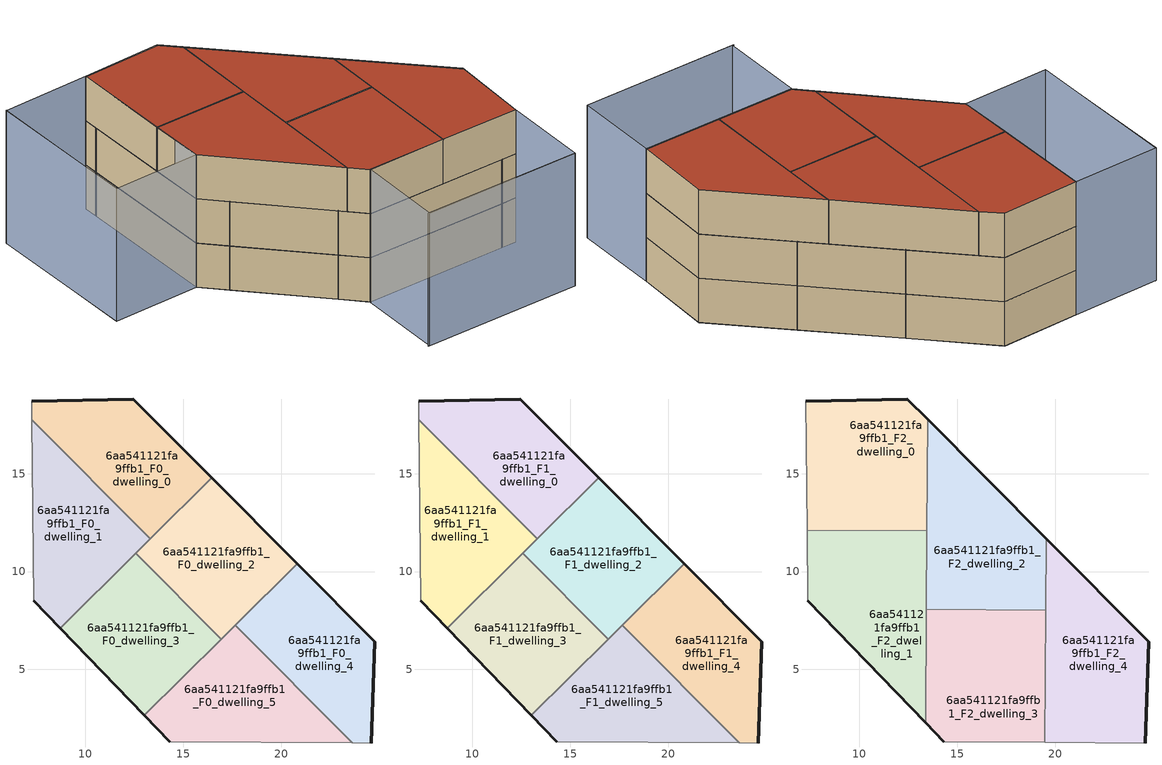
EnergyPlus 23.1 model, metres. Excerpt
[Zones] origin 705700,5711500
6aa541121fa9ffb1_F0_dwelling_0
 floor ground (EU_floor_Construction): 16.45,14.8 12.46,18.82 7.26,18.71 7.27,17.77 13.31,11.68 z0
 wall outside (EU_wall_Construction): 7.26,18.71 12.46,18.82 16.45,14.8 z0:3
 wall to 6aa541121fa9ffb1_F0_dwelling_1 (EU_wall_Construction): 13.31,11.68 7.27,17.77 z0:3
 wall adiabatic (EU_wall_Construction): 7.27,17.77 7.26,18.71 z0:3
 wall to 6aa541121fa9ffb1_F0_dwelling_2 (EU_wall_Construction): 16.45,14.8 13.31,11.68 z0:3
6aa541121fa9ffb1_F0_dwelling_1
 floor ground (EU_floor_Construction): 13.31,11.68 7.27,17.77 7.37,8.5 8.71,7.11 z0
 wall outside (EU_wall_Construction): 8.71,7.11 7.37,8.5 z0:3
 wall adiabatic (EU_wall_Construction): 7.37,8.5 7.27,17.77 z0:3
 wall to 6aa541121fa9ffb1_F0_dwelling_3 (EU_wall_Construction): 12.57,10.94 8.71,7.11 z0:3
 wall to 6aa541121fa9ffb1_F0_dwelling_2 (EU_wall_Construction): 13.31,11.68 12.57,10.94 z0:3
6aa541121fa9ffb1_F0_dwelling_2
 floor ground (EU_floor_Construction): 20.82,10.4 16.45,14.8 12.57,10.94 16.94,6.54 z0
 wall outside (EU_wall_Construction): 16.45,14.8 20.82,10.4 z0:3
 wall to 6aa541121fa9ffb1_F0_dwelling_3 (EU_wall_Construction): 16.94,6.54 12.57,10.94 z0:3
 wall to 6aa541121fa9ffb1_F0_dwelling_4 (EU_wall_Construction): 20.82,10.4 17.66,7.26 z0:3
 wall to 6aa541121fa9ffb1_F0_dwelling_5 (EU_wall_Construction): 17.66,7.26 16.94,6.54 z0:3
6aa541121fa9ffb1_F0_dwelling_3
 floor ground (EU_floor_Construction): 16.94,6.54 12.57,10.94 8.71,7.11 13.02,2.65 z0
 wall outside (EU_wall_Construction): 13.02,2.65 8.71,7.11 z0:3
 wall to 6aa541121fa9ffb1_F0_dwelling_5 (EU_wall_Construction): 16.94,6.54 13.02,2.65 z0:3
6aa541121fa9ffb1_F0_dwelling_4
 floor ground (EU_floor_Construction): 24.6,1.24 24.8,6.4 20.82,10.4 17.66,7.26 23.64,1.24 z0
 wall outside (EU_wall_Construction): 20.82,10.4 24.8,6.4 24.6,1.24 z0:3
 wall adiabatic (EU_wall_Construction): 24.6,1.24 23.64,1.24 z0:3
 wall to 6aa541121fa9ffb1_F0_dwelling_5 (EU_wall_Construction): 23.64,1.24 17.66,7.26 z0:3
6aa541121fa9ffb1_F0_dwelling_5
 floor ground (EU_floor_Construction): 23.64,1.24 17.66,7.26 13.02,2.65 14.32,1.31 z0
 wall outside (EU_wall_Construction): 14.32,1.31 13.02,2.65 z0:3
 wall adiabatic (EU_wall_Construction): 23.64,1.24 14.32,1.31 z0:3
6aa541121fa9ffb1_F1_dwelling_0
 floor to 6aa541121fa9ffb1_F0_dwelling_0 (EU_floor_Construction): 16.45,14.8 12.46,18.82 7.26,18.71 7.27,17.77 13.31,11.68 z3
 wall outside (EU_wall_Construction): 7.26,18.71 12.46,18.82 16.45,14.8 z3:6
 wall to 6aa541121fa9ffb1_F1_dwelling_1 (EU_wall_Construction): 13.31,11.68 7.27,17.77 z3:6
 wall adiabatic (EU_wall_Construction): 7.27,17.77 7.26,18.71 z3:6
 wall to 6aa541121fa9ffb1_F1_dwelling_2 (EU_wall_Construction): 16.45,14.8 13.31,11.68 z3:6
6aa541121fa9ffb1_F1_dwelling_1
 floor to 6aa541121fa9ffb1_F0_dwelling_1 (EU_floor_Construction): 13.31,11.68 7.27,17.77 7.37,8.5 8.71,7.11 z3
 wall outside (EU_wall_Construction): 8.71,7.11 7.37,8.5 z3:6
 wall adiabatic (EU_wall_Construction): 7.37,8.5 7.27,17.77 z3:6
 wall to 6aa541121fa9ffb1_F1_dwelling_3 (EU_wall_Construction): 12.57,10.94 8.71,7.11 z3:6
 wall to 6aa541121fa9ffb1_F1_dwelling_2 (EU_wall_Construction): 13.31,11.68 12.57,10.94 z3:6
6aa541121fa9ffb1_F1_dwelling_2
 floor to 6aa541121fa9ffb1_F0_dwelling_2 (EU_floor_Construction): 20.82,10.4 16.45,14.8 12.57,10.94 16.94,6.54 z3
 wall outside (EU_wall_Construction): 16.45,14.8 20.82,10.4 z3:6
 wall to 6aa541121fa9ffb1_F1_dwelling_3 (EU_wall_Construction): 16.94,6.54 12.57,10.94 z3:6
 wall to 6aa541121fa9ffb1_F1_dwelling_4 (EU_wall_Construction): 20.82,10.4 17.66,7.26 z3:6
 wall to 6aa541121fa9ffb1_F1_dwelling_5 (EU_wall_Construction): 17.66,7.26 16.94,6.54 z3:6
6aa541121fa9ffb1_F1_dwelling_3
 floor to 6aa541121fa9ffb1_F0_dwelling_3 (EU_floor_Construction): 16.94,6.54 12.57,10.94 8.71,7.11 13.02,2.65 z3
 wall outside (EU_wall_Construction): 13.02,2.65 8.71,7.11 z3:6
 wall to 6aa541121fa9ffb1_F1_dwelling_5 (EU_wall_Construction): 16.94,6.54 13.02,2.65 z3:6
6aa541121fa9ffb1_F1_dwelling_4
 floor to 6aa541121fa9ffb1_F0_dwelling_4 (EU_floor_Construction): 24.6,1.24 24.8,6.4 20.82,10.4 17.66,7.26 23.64,1.24 z3
 wall outside (EU_wall_Construction): 20.82,10.4 24.8,6.4 24.6,1.24 z3:6
 wall adiabatic (EU_wall_Construction): 24.6,1.24 23.64,1.24 z3:6
 wall to 6aa541121fa9ffb1_F1_dwelling_5 (EU_wall_Construction): 23.64,1.24 17.66,7.26 z3:6
6aa541121fa9ffb1_F1_dwelling_5
 floor to 6aa541121fa9ffb1_F0_dwelling_5 (EU_floor_Construction): 23.64,1.24 17.66,7.26 13.02,2.65 14.32,1.31 z3
 wall outside (EU_wall_Construction): 14.32,1.31 13.02,2.65 z3:6
 wall adiabatic (EU_wall_Construction): 23.64,1.24 14.32,1.31 z3:6
6aa541121fa9ffb1_F2_dwelling_0
 floor to 6aa541121fa9ffb1_F1_dwelling_0 (EU_floor_Construction): 13.45,12.07 13.49,17.78 12.46,18.82 7.26,18.71 7.27,17.77 12.92,12.08 z6
 floor to 6aa541121fa9ffb1_F1_dwelling_1 (EU_floor_Construction): 12.92,12.08 7.27,17.77 7.33,12.12 z6
 wall outside (EU_wall_Construction): 7.26,18.71 12.46,18.82 13.49,17.78 z6:9
 wall to 6aa541121fa9ffb1_F2_dwelling_1 (EU_wall_Construction): 13.45,12.07 7.33,12.12 z6:9
 wall adiabatic (EU_wall_Construction): 7.33,12.12 7.26,18.71 z6:9
 wall to 6aa541121fa9ffb1_F2_dwelling_2 (EU_wall_Construction): 13.49,17.78 13.45,12.07 z6:9
 roof outside (EU_roof_Construction): 12.46,18.82 13.49,17.78 13.45,12.07 7.33,12.12 7.26,18.71 z9
6aa541121fa9ffb1_F2_dwelling_1
 floor to 6aa541121fa9ffb1_F1_dwelling_1 (EU_floor_Construction): 13.31,11.68 12.92,12.08 7.33,12.12 7.37,8.5 8.71,7.11 z6
 floor to 6aa541121fa9ffb1_F1_dwelling_3 (EU_floor_Construction): 13.39,3.02 13.44,10.06 12.57,10.94 8.71,7.11 13.02,2.65 z6
 floor to 6aa541121fa9ffb1_F1_dwelling_2 (EU_floor_Construction): 13.44,10.06 13.45,11.82 13.31,11.68 12.57,10.94 z6
 floor to 6aa541121fa9ffb1_F1_dwelling_5 (EU_floor_Construction): 13.39,2.27 13.39,3.02 13.02,2.65 z6
 floor to 6aa541121fa9ffb1_F1_dwelling_0 (EU_floor_Construction): 13.45,11.82 13.45,12.07 12.92,12.08 13.31,11.68 z6
 wall outside (EU_wall_Construction): 13.39,2.27 7.37,8.5 z6:9
 wall adiabatic (EU_wall_Construction): 7.37,8.5 7.33,12.12 z6:9
 wall to 6aa541121fa9ffb1_F2_dwelling_3 (EU_wall_Construction): 13.43,8.07 13.39,2.27 z6:9
 wall to 6aa541121fa9ffb1_F2_dwelling_2 (EU_wall_Construction): 13.45,12.07 13.43,8.07 z6:9
 roof outside (EU_roof_Construction): 13.45,12.07 13.39,2.27 7.37,8.5 7.33,12.12 z9
6aa541121fa9ffb1_F2_dwelling_2
 floor to 6aa541121fa9ffb1_F1_dwelling_2 (EU_floor_Construction): 19.53,9.12 19.55,11.68 16.45,14.8 13.45,11.82 13.44,10.06 15.43,8.06 18.44,8.04 z6
 floor to 6aa541121fa9ffb1_F1_dwelling_0 (EU_floor_Construction): 16.45,14.8 13.49,17.78 13.45,11.82 z6
 floor to 6aa541121fa9ffb1_F1_dwelling_4 (EU_floor_Construction): 19.52,8.03 19.53,9.12 18.44,8.04 z6
 floor to 6aa541121fa9ffb1_F1_dwelling_3 (EU_floor_Construction): 15.43,8.06 13.44,10.06 13.43,8.07 z6
 wall outside (EU_wall_Construction): 13.49,17.78 19.55,11.68 z6:9
 wall to 6aa541121fa9ffb1_F2_dwelling_3 (EU_wall_Construction): 19.52,8.03 13.43,8.07 z6:9
 wall to 6aa541121fa9ffb1_F2_dwelling_4 (EU_wall_Construction): 19.55,11.68 19.52,8.03 z6:9
 roof outside (EU_roof_Construction): 13.49,17.78 19.55,11.68 19.52,8.03 13.43,8.07 z9
6aa541121fa9ffb1_F2_dwelling_3
 floor to 6aa541121fa9ffb1_F1_dwelling_5 (EU_floor_Construction): 19.48,1.27 19.51,5.4 17.66,7.26 13.39,3.02 13.39,2.27 14.32,1.31 z6
 floor to 6aa541121fa9ffb1_F1_dwelling_3 (EU_floor_Construction): 16.94,6.54 15.43,8.06 13.43,8.07 13.39,3.02 z6
 floor to 6aa541121fa9ffb1_F1_dwelling_2 (EU_floor_Construction): 18.44,8.04 15.43,8.06 16.94,6.54 z6
 floor to 6aa541121fa9ffb1_F1_dwelling_4 (EU_floor_Construction): 19.51,5.4 19.52,8.03 18.44,8.04 17.66,7.26 z6
 wall outside (EU_wall_Construction): 14.32,1.31 13.39,2.27 z6:9
 wall adiabatic (EU_wall_Construction): 19.48,1.27 14.32,1.31 z6:9
 wall to 6aa541121fa9ffb1_F2_dwelling_4 (EU_wall_Construction): 19.52,8.03 19.48,1.27 z6:9
 roof outside (EU_roof_Construction): 19.52,8.03 19.48,1.27 14.32,1.31 13.39,2.27 13.43,8.07 z9
6aa541121fa9ffb1_F2_dwelling_4
 floor to 6aa541121fa9ffb1_F1_dwelling_4 (EU_floor_Construction): 24.6,1.24 24.8,6.4 20.82,10.4 19.53,9.12 19.51,5.4 23.64,1.24 z6
 floor to 6aa541121fa9ffb1_F1_dwelling_2 (EU_floor_Construction): 20.82,10.4 19.55,11.68 19.53,9.12 z6
 floor to 6aa541121fa9ffb1_F1_dwelling_5 (EU_floor_Construction): 23.64,1.24 19.51,5.4 19.48,1.27 z6
 wall outside (EU_wall_Construction): 19.55,11.68 24.8,6.4 24.6,1.24 z6:9
 wall adiabatic (EU_wall_Construction): 24.6,1.24 19.48,1.27 z6:9
 roof outside (EU_roof_Construction): 19.55,11.68 24.8,6.4 24.6,1.24 19.48,1.27 z9
shading: 14.19,-4.27 24.56,-4.35 / 1.58,18.65 1.66,8.47 / 24.6,1.24 24.56,-4.35 / 24.56,-4.35 14.27,-4.27 / 14.27,-4.27 14.32,1.32 / 14.32,1.32 24.6,1.24 / 1.55,18.65 7.26,18.71 / 7.26,18.71 7.37,8.5 / 7.37,8.5 1.66,8.44 / 1.66,8.44 1.55,18.65 z0:9
[Building]
EU S2 Campaign: North Axis=0; Terrain=City; Solar Distribution=FullExterior
[Site:Location]
London: Latitude=51.5; Longitude=-0.5; Time Zone=0; Elevation=25
[SizingPeriod:WeatherFileDays]
AnnualSizingPeriod: Begin Month=1; Begin Day of Month=1; End Month=12; End Day of Month=31; Day of Week for Start Day=Monday; Use Weather File Daylight Saving Period=No; Use Weather File Rain and Snow Indicators=No
[MATERIAL]
EU_InternalMass_Material: Roughness=MediumRough; Thickness=0.1; Conductivity=1; Density=1800; Specific Heat=900; Thermal Absorptance=0.9; Solar Absorptance=0.7; Visible Absorptance=0.7
[MATERIAL:NOMASS] Roughness=MediumRough; Thermal Absorptance=0.9; Solar Absorptance=0.7; Visible Absorptance=0.7
Name | Thermal Resistance
EU_wall_NoMass | 1.04674
EU_roof_NoMass | 4.32442
EU_floor_NoMass | 2.04616
[CONSTRUCTION]
EU_wall_Construction: EU_wall_NoMass
EU_roof_Construction: EU_roof_NoMass
EU_floor_Construction: EU_floor_NoMass
EU_InternalMass_Construction: EU_InternalMass_Material
[ZONE] Type=1; Multiplier=1; Ceiling Height=autocalculate; Floor Area=autocalculate; Part of Total Floor Area=Yes
Name | Volume
6aa541121fa9ffb1_F0_dwelling_0; 6aa541121fa9ffb1_F1_dwelling_0 | 101.888
6aa541121fa9ffb1_F2_dwelling_0 | 122.256
6aa541121fa9ffb1_F0_dwelling_1; 6aa541121fa9ffb1_F1_dwelling_1; 6aa541121fa9ffb1_F0_dwelling_5; 6aa541121fa9ffb1_F1_dwelling_5 | 101.872
6aa541121fa9ffb1_F2_dwelling_1; 6aa541121fa9ffb1_F2_dwelling_3 | 122.251
6aa541121fa9ffb1_F0_dwelling_2; 6aa541121fa9ffb1_F1_dwelling_2 | 101.875
6aa541121fa9ffb1_F2_dwelling_2 | 122.258
6aa541121fa9ffb1_F0_dwelling_3; 6aa541121fa9ffb1_F1_dwelling_3 | 101.877
6aa541121fa9ffb1_F0_dwelling_4; 6aa541121fa9ffb1_F1_dwelling_4 | 101.881
6aa541121fa9ffb1_F2_dwelling_4 | 122.259
[INTERNALMASS] Construction=EU_InternalMass_Construction
Name | Zone or ZoneList | Surface Area
6aa541121fa9ffb1_F0_dwelling_0_EU_InternalMass | 6aa541121fa9ffb1_F0_dwelling_0 | 33.9613
6aa541121fa9ffb1_F0_dwelling_1_EU_InternalMass | 6aa541121fa9ffb1_F0_dwelling_1 | 33.9587
6aa541121fa9ffb1_F0_dwelling_2_EU_InternalMass | 6aa541121fa9ffb1_F0_dwelling_2 | 33.9587
6aa541121fa9ffb1_F0_dwelling_3_EU_InternalMass | 6aa541121fa9ffb1_F0_dwelling_3 | 33.9599
6aa541121fa9ffb1_F0_dwelling_4_EU_InternalMass | 6aa541121fa9ffb1_F0_dwelling_4 | 33.9616
6aa541121fa9ffb1_F0_dwelling_5_EU_InternalMass | 6aa541121fa9ffb1_F0_dwelling_5 | 33.9579
6aa541121fa9ffb1_F1_dwelling_0_EU_InternalMass | 6aa541121fa9ffb1_F1_dwelling_0 | 33.9613
6aa541121fa9ffb1_F1_dwelling_1_EU_InternalMass | 6aa541121fa9ffb1_F1_dwelling_1 | 33.9587
6aa541121fa9ffb1_F1_dwelling_2_EU_InternalMass | 6aa541121fa9ffb1_F1_dwelling_2 | 33.9587
6aa541121fa9ffb1_F1_dwelling_3_EU_InternalMass | 6aa541121fa9ffb1_F1_dwelling_3 | 33.9599
6aa541121fa9ffb1_F1_dwelling_4_EU_InternalMass | 6aa541121fa9ffb1_F1_dwelling_4 | 33.9616
6aa541121fa9ffb1_F1_dwelling_5_EU_InternalMass | 6aa541121fa9ffb1_F1_dwelling_5 | 33.9579
6aa541121fa9ffb1_F2_dwelling_0_EU_InternalMass | 6aa541121fa9ffb1_F2_dwelling_0 | 40.7521
6aa541121fa9ffb1_F2_dwelling_1_EU_InternalMass | 6aa541121fa9ffb1_F2_dwelling_1 | 40.7505
6aa541121fa9ffb1_F2_dwelling_2_EU_InternalMass | 6aa541121fa9ffb1_F2_dwelling_2 | 40.7522
6aa541121fa9ffb1_F2_dwelling_3_EU_InternalMass | 6aa541121fa9ffb1_F2_dwelling_3 | 40.7507
6aa541121fa9ffb1_F2_dwelling_4_EU_InternalMass | 6aa541121fa9ffb1_F2_dwelling_4 | 40.7527
[OTHEREQUIPMENT] Fuel Type=Electricity; Design Level Calculation Method=Watts/Area; Power per Zone Floor Area=1; Fraction Latent=0; Fraction Radiant=0; Fraction Lost=0; Carbon Dioxide Generation Rate=0; EndUse Subcategory=EU_Step8_InternalGains
Name | Zone or ZoneList or Space or SpaceList | Schedule
EU_Step8_InternalGain_6aa541121fa9ffb1_F0_dwelling_0_f000 | 6aa541121fa9ffb1_F0_dwelling_0 | EU_Step8_GainSchedule_6aa541121fa9ffb1_F0_dwelling_0_f000
EU_Step8_InternalGain_6aa541121fa9ffb1_F0_dwelling_1_f000 | 6aa541121fa9ffb1_F0_dwelling_1 | EU_Step8_GainSchedule_6aa541121fa9ffb1_F0_dwelling_1_f000
EU_Step8_InternalGain_6aa541121fa9ffb1_F0_dwelling_2_f000 | 6aa541121fa9ffb1_F0_dwelling_2 | EU_Step8_GainSchedule_6aa541121fa9ffb1_F0_dwelling_2_f000
EU_Step8_InternalGain_6aa541121fa9ffb1_F0_dwelling_3_f000 | 6aa541121fa9ffb1_F0_dwelling_3 | EU_Step8_GainSchedule_6aa541121fa9ffb1_F0_dwelling_3_f000
EU_Step8_InternalGain_6aa541121fa9ffb1_F0_dwelling_4_f000 | 6aa541121fa9ffb1_F0_dwelling_4 | EU_Step8_GainSchedule_6aa541121fa9ffb1_F0_dwelling_4_f000
EU_Step8_InternalGain_6aa541121fa9ffb1_F0_dwelling_5_f000 | 6aa541121fa9ffb1_F0_dwelling_5 | EU_Step8_GainSchedule_6aa541121fa9ffb1_F0_dwelling_5_f000
EU_Step8_InternalGain_6aa541121fa9ffb1_F1_dwelling_0_f000 | 6aa541121fa9ffb1_F1_dwelling_0 | EU_Step8_GainSchedule_6aa541121fa9ffb1_F1_dwelling_0_f000
EU_Step8_InternalGain_6aa541121fa9ffb1_F1_dwelling_1_f000 | 6aa541121fa9ffb1_F1_dwelling_1 | EU_Step8_GainSchedule_6aa541121fa9ffb1_F1_dwelling_1_f000
EU_Step8_InternalGain_6aa541121fa9ffb1_F1_dwelling_2_f000 | 6aa541121fa9ffb1_F1_dwelling_2 | EU_Step8_GainSchedule_6aa541121fa9ffb1_F1_dwelling_2_f000
EU_Step8_InternalGain_6aa541121fa9ffb1_F1_dwelling_3_f000 | 6aa541121fa9ffb1_F1_dwelling_3 | EU_Step8_GainSchedule_6aa541121fa9ffb1_F1_dwelling_3_f000
EU_Step8_InternalGain_6aa541121fa9ffb1_F1_dwelling_4_f000 | 6aa541121fa9ffb1_F1_dwelling_4 | EU_Step8_GainSchedule_6aa541121fa9ffb1_F1_dwelling_4_f000
EU_Step8_InternalGain_6aa541121fa9ffb1_F1_dwelling_5_f000 | 6aa541121fa9ffb1_F1_dwelling_5 | EU_Step8_GainSchedule_6aa541121fa9ffb1_F1_dwelling_5_f000
EU_Step8_InternalGain_6aa541121fa9ffb1_F2_dwelling_0_f000 | 6aa541121fa9ffb1_F2_dwelling_0 | EU_Step8_GainSchedule_6aa541121fa9ffb1_F2_dwelling_0_f000
EU_Step8_InternalGain_6aa541121fa9ffb1_F2_dwelling_1_f000 | 6aa541121fa9ffb1_F2_dwelling_1 | EU_Step8_GainSchedule_6aa541121fa9ffb1_F2_dwelling_1_f000
EU_Step8_InternalGain_6aa541121fa9ffb1_F2_dwelling_2_f000 | 6aa541121fa9ffb1_F2_dwelling_2 | EU_Step8_GainSchedule_6aa541121fa9ffb1_F2_dwelling_2_f000
EU_Step8_InternalGain_6aa541121fa9ffb1_F2_dwelling_3_f000 | 6aa541121fa9ffb1_F2_dwelling_3 | EU_Step8_GainSchedule_6aa541121fa9ffb1_F2_dwelling_3_f000
EU_Step8_InternalGain_6aa541121fa9ffb1_F2_dwelling_4_f000 | 6aa541121fa9ffb1_F2_dwelling_4 | EU_Step8_GainSchedule_6aa541121fa9ffb1_F2_dwelling_4_f000
[ZONEVENTILATION:DESIGNFLOWRATE] Schedule=EU_AlwaysOn; Design Flow Rate Calculation Method=AirChanges/Hour; Air Changes per Hour=0.488719; Ventilation Type=Natural; Fan Pressure Rise=0; Fan Total Efficiency=1; Constant Term Coefficient=1; Temperature Term Coefficient=0; Velocity Term Coefficient=0; Velocity Squared Term Coefficient=0; Minimum Indoor Temperature=-100; Maximum Indoor Temperature=100; Delta Temperature=-100; Minimum Outdoor Temperature=-100; Maximum Outdoor Temperature=100; Maximum Wind Speed=40
Name | Zone or ZoneList or Space or SpaceList
EU_ConstantAir_6aa541121fa9ffb1_F0_dwelling_0 | 6aa541121fa9ffb1_F0_dwelling_0
EU_ConstantAir_6aa541121fa9ffb1_F0_dwelling_1 | 6aa541121fa9ffb1_F0_dwelling_1
EU_ConstantAir_6aa541121fa9ffb1_F0_dwelling_2 | 6aa541121fa9ffb1_F0_dwelling_2
EU_ConstantAir_6aa541121fa9ffb1_F0_dwelling_3 | 6aa541121fa9ffb1_F0_dwelling_3
EU_ConstantAir_6aa541121fa9ffb1_F0_dwelling_4 | 6aa541121fa9ffb1_F0_dwelling_4
EU_ConstantAir_6aa541121fa9ffb1_F0_dwelling_5 | 6aa541121fa9ffb1_F0_dwelling_5
EU_ConstantAir_6aa541121fa9ffb1_F1_dwelling_0 | 6aa541121fa9ffb1_F1_dwelling_0
EU_ConstantAir_6aa541121fa9ffb1_F1_dwelling_1 | 6aa541121fa9ffb1_F1_dwelling_1
EU_ConstantAir_6aa541121fa9ffb1_F1_dwelling_2 | 6aa541121fa9ffb1_F1_dwelling_2
EU_ConstantAir_6aa541121fa9ffb1_F1_dwelling_3 | 6aa541121fa9ffb1_F1_dwelling_3
EU_ConstantAir_6aa541121fa9ffb1_F1_dwelling_4 | 6aa541121fa9ffb1_F1_dwelling_4
EU_ConstantAir_6aa541121fa9ffb1_F1_dwelling_5 | 6aa541121fa9ffb1_F1_dwelling_5
EU_ConstantAir_6aa541121fa9ffb1_F2_dwelling_0 | 6aa541121fa9ffb1_F2_dwelling_0
EU_ConstantAir_6aa541121fa9ffb1_F2_dwelling_1 | 6aa541121fa9ffb1_F2_dwelling_1
EU_ConstantAir_6aa541121fa9ffb1_F2_dwelling_2 | 6aa541121fa9ffb1_F2_dwelling_2
EU_ConstantAir_6aa541121fa9ffb1_F2_dwelling_3 | 6aa541121fa9ffb1_F2_dwelling_3
EU_ConstantAir_6aa541121fa9ffb1_F2_dwelling_4 | 6aa541121fa9ffb1_F2_dwelling_4
[HVACTEMPLATE:THERMOSTAT] Constant Heating Setpoint=20; Constant Cooling Setpoint=50
EU_HeatOnly_6aa541121fa9ffb1_F0_dwelling_0; EU_HeatOnly_6aa541121fa9ffb1_F0_dwelling_1; EU_HeatOnly_6aa541121fa9ffb1_F0_dwelling_2; EU_HeatOnly_6aa541121fa9ffb1_F0_dwelling_3; EU_HeatOnly_6aa541121fa9ffb1_F0_dwelling_4; EU_HeatOnly_6aa541121fa9ffb1_F0_dwelling_5; EU_HeatOnly_6aa541121fa9ffb1_F1_dwelling_0; EU_HeatOnly_6aa541121fa9ffb1_F1_dwelling_1; EU_HeatOnly_6aa541121fa9ffb1_F1_dwelling_2; EU_HeatOnly_6aa541121fa9ffb1_F1_dwelling_3; EU_HeatOnly_6aa541121fa9ffb1_F1_dwelling_4; EU_HeatOnly_6aa541121fa9ffb1_F1_dwelling_5; EU_HeatOnly_6aa541121fa9ffb1_F2_dwelling_0; EU_HeatOnly_6aa541121fa9ffb1_F2_dwelling_1; EU_HeatOnly_6aa541121fa9ffb1_F2_dwelling_2; EU_HeatOnly_6aa541121fa9ffb1_F2_dwelling_3; EU_HeatOnly_6aa541121fa9ffb1_F2_dwelling_4
[HVACTEMPLATE:ZONE:IDEALLOADSAIRSYSTEM] System Availability Schedule=EU_AlwaysOn; Maximum Heating Supply Air Temperature=50; Minimum Cooling Supply Air Temperature=13; Maximum Heating Supply Air Humidity Ratio=0.0156; Minimum Cooling Supply Air Humidity Ratio=0.0077; Heating Limit=NoLimit; Cooling Limit=NoLimit; Heating Availability Schedule=EU_AlwaysOn; Cooling Availability Schedule=EU_CoolingOff; Dehumidification Control Type=ConstantSensibleHeatRatio; Cooling Sensible Heat Ratio=0.7; Dehumidification Setpoint=60; Humidification Control Type=None; Humidification Setpoint=30; Outdoor Air Method=None; Outdoor Air Flow Rate per Person=0.00944; Outdoor Air Flow Rate per Zone Floor Area=0; Outdoor Air Flow Rate per Zone=0; Demand Controlled Ventilation Type=None; Outdoor Air Economizer Type=NoEconomizer; Heat Recovery Type=None; Sensible Heat Recovery Effectiveness=0.7; Latent Heat Recovery Effectiveness=0.65
Name | Template Thermostat
6aa541121fa9ffb1_F0_dwelling_0 | EU_HeatOnly_6aa541121fa9ffb1_F0_dwelling_0
6aa541121fa9ffb1_F0_dwelling_1 | EU_HeatOnly_6aa541121fa9ffb1_F0_dwelling_1
6aa541121fa9ffb1_F0_dwelling_2 | EU_HeatOnly_6aa541121fa9ffb1_F0_dwelling_2
6aa541121fa9ffb1_F0_dwelling_3 | EU_HeatOnly_6aa541121fa9ffb1_F0_dwelling_3
6aa541121fa9ffb1_F0_dwelling_4 | EU_HeatOnly_6aa541121fa9ffb1_F0_dwelling_4
6aa541121fa9ffb1_F0_dwelling_5 | EU_HeatOnly_6aa541121fa9ffb1_F0_dwelling_5
6aa541121fa9ffb1_F1_dwelling_0 | EU_HeatOnly_6aa541121fa9ffb1_F1_dwelling_0
6aa541121fa9ffb1_F1_dwelling_1 | EU_HeatOnly_6aa541121fa9ffb1_F1_dwelling_1
6aa541121fa9ffb1_F1_dwelling_2 | EU_HeatOnly_6aa541121fa9ffb1_F1_dwelling_2
6aa541121fa9ffb1_F1_dwelling_3 | EU_HeatOnly_6aa541121fa9ffb1_F1_dwelling_3
6aa541121fa9ffb1_F1_dwelling_4 | EU_HeatOnly_6aa541121fa9ffb1_F1_dwelling_4
6aa541121fa9ffb1_F1_dwelling_5 | EU_HeatOnly_6aa541121fa9ffb1_F1_dwelling_5
6aa541121fa9ffb1_F2_dwelling_0 | EU_HeatOnly_6aa541121fa9ffb1_F2_dwelling_0
6aa541121fa9ffb1_F2_dwelling_1 | EU_HeatOnly_6aa541121fa9ffb1_F2_dwelling_1
6aa541121fa9ffb1_F2_dwelling_2 | EU_HeatOnly_6aa541121fa9ffb1_F2_dwelling_2
6aa541121fa9ffb1_F2_dwelling_3 | EU_HeatOnly_6aa541121fa9ffb1_F2_dwelling_3
6aa541121fa9ffb1_F2_dwelling_4 | EU_HeatOnly_6aa541121fa9ffb1_F2_dwelling_4
[SIZING:ZONE] Zone Cooling Design Supply Air Temperature Input Method=SupplyAirTemperature; Zone Cooling Design Supply Air Temperature=13; Zone Heating Design Supply Air Temperature Input Method=SupplyAirTemperature; Zone Heating Design Supply Air Temperature=50; Zone Cooling Design Supply Air Humidity Ratio=0.008; Zone Heating Design Supply Air Humidity Ratio=0.008; Cooling Design Air Flow Method=DesignDay; Cooling Design Air Flow Rate=0; Cooling Minimum Air Flow per Zone Floor Area=0.000762; Cooling Minimum Air Flow=0; Cooling Minimum Air Flow Fraction=0.2; Heating Design Air Flow Method=DesignDay; Heating Design Air Flow Rate=0; Heating Maximum Air Flow per Zone Floor Area=0.002032; Heating Maximum Air Flow=0.141576; Heating Maximum Air Flow Fraction=0.3; Account for Dedicated Outdoor Air System=No; Dedicated Outdoor Air System Control Strategy=NeutralSupplyAir; Dedicated Outdoor Air Low Setpoint Temperature for Design=autosize; Dedicated Outdoor Air High Setpoint Temperature for Design=autosize; Zone Load Sizing Method=Sensible Load Only No Latent Load; Zone Latent Cooling Design Supply Air Humidity Ratio Input Method=HumidityRatioDifference; Zone Cooling Design Supply Air Humidity Ratio Difference=0.005; Zone Latent Heating Design Supply Air Humidity Ratio Input Method=HumidityRatioDifference; Zone Humidification Design Supply Air Humidity Ratio Difference=0.005
6aa541121fa9ffb1_F0_dwelling_0; 6aa541121fa9ffb1_F0_dwelling_1; 6aa541121fa9ffb1_F0_dwelling_2; 6aa541121fa9ffb1_F0_dwelling_3; 6aa541121fa9ffb1_F0_dwelling_4; 6aa541121fa9ffb1_F0_dwelling_5; 6aa541121fa9ffb1_F1_dwelling_0; 6aa541121fa9ffb1_F1_dwelling_1; 6aa541121fa9ffb1_F1_dwelling_2; 6aa541121fa9ffb1_F1_dwelling_3; 6aa541121fa9ffb1_F1_dwelling_4; 6aa541121fa9ffb1_F1_dwelling_5; 6aa541121fa9ffb1_F2_dwelling_0; 6aa541121fa9ffb1_F2_dwelling_1; 6aa541121fa9ffb1_F2_dwelling_2; 6aa541121fa9ffb1_F2_dwelling_3; 6aa541121fa9ffb1_F2_dwelling_4
[SCHEDULE:CONSTANT]
Name | Hourly Value
EU_AlwaysOn | 1
EU_CoolingOff | 0
[SCHEDULE:FILE] Column Number=1; Rows to Skip at Top=0; Number of Hours of Data=8760; Column Separator=Comma; Interpolate to Timestep=No; Minutes per Item=60; Adjust Schedule for Daylight Savings=Yes
Name | File
EU_Step8_GainSchedule_6aa541121fa9ffb1_F0_dwelling_0_f000 | ../../schedules/6aa541121fa9ffb1/6aa541121fa9ffb1_F0_dwelling_0_f000_gain.csv
EU_Step8_GainSchedule_6aa541121fa9ffb1_F0_dwelling_1_f000 | ../../schedules/6aa541121fa9ffb1/6aa541121fa9ffb1_F0_dwelling_1_f000_gain.csv
EU_Step8_GainSchedule_6aa541121fa9ffb1_F0_dwelling_2_f000 | ../../schedules/6aa541121fa9ffb1/6aa541121fa9ffb1_F0_dwelling_2_f000_gain.csv
EU_Step8_GainSchedule_6aa541121fa9ffb1_F0_dwelling_3_f000 | ../../schedules/6aa541121fa9ffb1/6aa541121fa9ffb1_F0_dwelling_3_f000_gain.csv
EU_Step8_GainSchedule_6aa541121fa9ffb1_F0_dwelling_4_f000 | ../../schedules/6aa541121fa9ffb1/6aa541121fa9ffb1_F0_dwelling_4_f000_gain.csv
EU_Step8_GainSchedule_6aa541121fa9ffb1_F0_dwelling_5_f000 | ../../schedules/6aa541121fa9ffb1/6aa541121fa9ffb1_F0_dwelling_5_f000_gain.csv
EU_Step8_GainSchedule_6aa541121fa9ffb1_F1_dwelling_0_f000 | ../../schedules/6aa541121fa9ffb1/6aa541121fa9ffb1_F1_dwelling_0_f000_gain.csv
EU_Step8_GainSchedule_6aa541121fa9ffb1_F1_dwelling_1_f000 | ../../schedules/6aa541121fa9ffb1/6aa541121fa9ffb1_F1_dwelling_1_f000_gain.csv
EU_Step8_GainSchedule_6aa541121fa9ffb1_F1_dwelling_2_f000 | ../../schedules/6aa541121fa9ffb1/6aa541121fa9ffb1_F1_dwelling_2_f000_gain.csv
EU_Step8_GainSchedule_6aa541121fa9ffb1_F1_dwelling_3_f000 | ../../schedules/6aa541121fa9ffb1/6aa541121fa9ffb1_F1_dwelling_3_f000_gain.csv
EU_Step8_GainSchedule_6aa541121fa9ffb1_F1_dwelling_4_f000 | ../../schedules/6aa541121fa9ffb1/6aa541121fa9ffb1_F1_dwelling_4_f000_gain.csv
EU_Step8_GainSchedule_6aa541121fa9ffb1_F1_dwelling_5_f000 | ../../schedules/6aa541121fa9ffb1/6aa541121fa9ffb1_F1_dwelling_5_f000_gain.csv
EU_Step8_GainSchedule_6aa541121fa9ffb1_F2_dwelling_0_f000 | ../../schedules/6aa541121fa9ffb1/6aa541121fa9ffb1_F2_dwelling_0_f000_gain.csv
EU_Step8_GainSchedule_6aa541121fa9ffb1_F2_dwelling_1_f000 | ../../schedules/6aa541121fa9ffb1/6aa541121fa9ffb1_F2_dwelling_1_f000_gain.csv
EU_Step8_GainSchedule_6aa541121fa9ffb1_F2_dwelling_2_f000 | ../../schedules/6aa541121fa9ffb1/6aa541121fa9ffb1_F2_dwelling_2_f000_gain.csv
EU_Step8_GainSchedule_6aa541121fa9ffb1_F2_dwelling_3_f000 | ../../schedules/6aa541121fa9ffb1/6aa541121fa9ffb1_F2_dwelling_3_f000_gain.csv
EU_Step8_GainSchedule_6aa541121fa9ffb1_F2_dwelling_4_f000 | ../../schedules/6aa541121fa9ffb1/6aa541121fa9ffb1_F2_dwelling_4_f000_gain.csv
